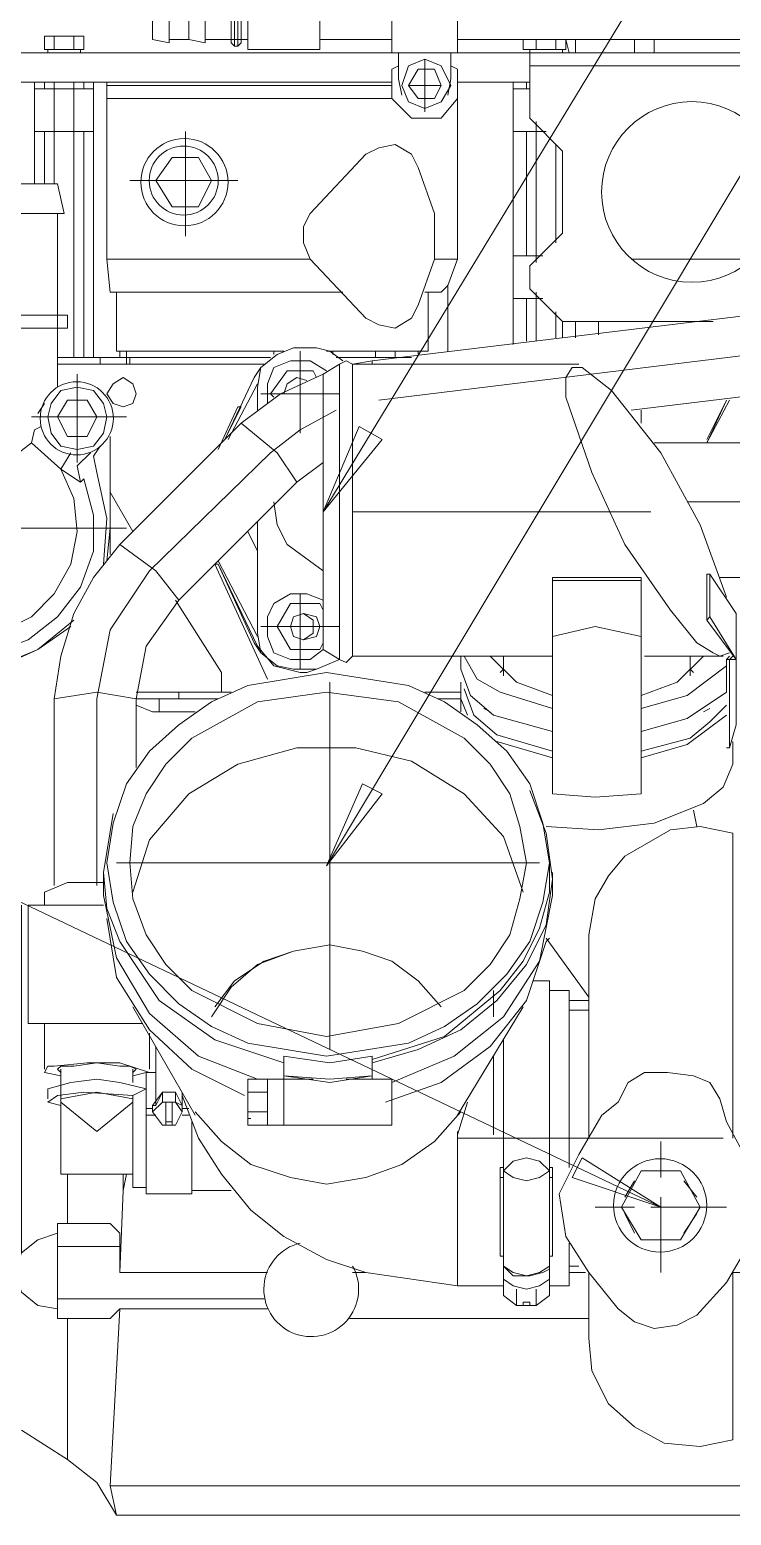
# Model space of a CAD drawing. Header units: millimetres. Extents: x 0.2 to 11.3, y 0.2 to 8.
# Drawn here: x 1.461 to 1.818, y 5.294 to 6.049 of the extents above; entities that cross this region are included whole.
import ezdxf

# ---------------------------------------------------------------- set-up
doc = ezdxf.new("R2010")
doc.units = ezdxf.units.MM
doc.layers.add('PDF_几何图形', color=7, linetype='Continuous')

msp = doc.modelspace()

# ---------------------------------------------------------------- linework, layer by layer
at = {"layer": 'PDF_几何图形', "lineweight": 13}
for points in [[(1.61, 5.80389), (2.25, 6.85722), (2.29667, 6.85722), (2.33833, 6.85722)], [(1.61167, 5.62389), (2.07833, 6.40222), (2.125, 6.40222)], [(1.52333, 6.05389), (1.53167, 6.05556), (1.53167, 6.04222), (1.52333, 6.04389), (1.52333, 6.05389), (1.43333, 6.05389)], [(1.56333, 6.04389), (1.56333, 6.05389), (1.565, 6.05722), (1.565, 6.04056), (1.56667, 6.04056), (1.56667, 6.05722), (1.56833, 6.05556), (1.56833, 6.04222), (1.56667, 6.04056)], [(1.635, 5.87889), (1.635, 5.88056), (2.985, 6.04389), (2.98667, 6.02389), (3.03667, 6.03389), (3.06167, 6.04056), (3.08, 6.05722)], [(1.47333, 6.03889), (1.47333, 6.04556)], [(1.48333, 6.03889), (1.48333, 6.04556)], [(1.54167, 6.04389), (1.53167, 6.04389)], [(1.55, 6.04389), (1.57167, 6.04389)], [(1.56333, 6.04222), (1.56333, 6.04389), (1.56333, 6.04222), (1.565, 6.04056)], [(1.60833, 6.04389), (1.645, 6.04389)], [(1.67833, 6.04389), (2.17667, 6.04389)], [(1.735, 6.03722), (1.73333, 6.04389), (1.73333, 6.03889), (1.71167, 6.03889), (1.71167, 6.04389)], [(1.71833, 6.03889), (1.71833, 6.04389)], [(1.72833, 6.04389), (1.72833, 6.03889)], [(1.73833, 6.04389), (1.73833, 6.03722)], [(1.76833, 6.03722), (1.76833, 6.04389)], [(1.77833, 6.04389), (1.77833, 6.03722)], [(1.645, 6.03722), (1.415, 6.03722)], [(1.47, 6.03722), (1.47, 6.03889)], [(1.48667, 6.03722), (1.48667, 6.03889)], [(1.64833, 6.03722), (1.64833, 6.02389), (1.65, 6.01556)], [(1.66167, 6.00722), (1.66167, 6.02056), (1.66167, 6.03389)], [(1.67333, 6.01556), (1.675, 6.02389), (1.675, 6.03722)], [(2.17667, 6.03722), (1.67833, 6.03722)], [(1.715, 6.03722), (1.715, 6.03889), (1.715, 6.00389), (1.73167, 5.98722), (1.73167, 5.94556), (1.715, 5.92889), (1.715, 5.91722), (1.73167, 5.90056), (1.73167, 5.89222)], [(1.73167, 6.03722), (1.73167, 6.03889)], [(1.67833, 6.01389), (1.67, 6.00389), (1.655, 6.00389), (1.645, 6.01389), (1.645, 6.02889), (1.64833, 6.03056)], [(1.675, 6.03056), (1.67833, 6.02889), (1.67833, 5.93222), (1.67333, 5.91889), (1.67333, 5.88556)], [(1.715, 6.03056), (1.87833, 6.03056), (1.87833, 6.00389), (1.86167, 5.98722), (1.86167, 5.94556), (1.87833, 5.92889), (1.87833, 5.91722), (1.87, 5.90889)], [(1.645, 6.02222), (1.45167, 6.02222)], [(1.46333, 5.97056), (1.46333, 6.02222)], [(1.46333, 6.01889), (1.49333, 6.01889)], [(1.46833, 6.01889), (1.46833, 6.02222)], [(1.47333, 5.97056), (1.47333, 6.02222), (1.47167, 6.02222)], [(1.485, 6.02222), (1.48333, 6.02222), (1.48333, 5.99722), (1.48333, 5.88222)], [(1.48833, 6.01889), (1.48833, 6.02222)], [(1.49333, 6.02222), (1.49333, 5.99722), (1.49333, 5.88222)], [(1.645, 6.02056), (1.5, 6.02056), (1.5, 6.02222)], [(1.5, 6.01389), (1.5, 6.02056)], [(1.67, 6.02056), (1.65333, 6.02056)], [(1.715, 6.02222), (1.67833, 6.02222), (1.68167, 6.02222)], [(1.70667, 5.88889), (1.70667, 6.02222)], [(1.70667, 6.01889), (1.715, 6.01889)], [(1.71333, 6.01889), (1.71333, 6.02222)], [(2.74167, 5.99389), (2.98667, 6.02389), (2.99, 6.00389), (1.76667, 5.85556)], [(1.645, 6.01389), (1.5, 6.01389), (1.5, 5.93222), (1.60333, 5.93222), (1.6, 5.94056), (1.6, 5.94889), (1.60333, 5.95556), (1.63167, 5.98556), (1.63833, 5.98889), (1.64667, 5.99056), (1.655, 5.98556), (1.65833, 5.97889), (1.66667, 5.95556), (1.66667, 5.93222), (1.65833, 5.90889), (1.655, 5.90222), (1.64667, 5.89722), (1.63833, 5.89889), (1.63167, 5.90222), (1.60333, 5.93222)], [(1.49333, 5.99722), (1.46333, 5.99722)], [(1.46833, 5.97056), (1.46833, 5.99722)], [(1.48833, 5.88222), (1.48833, 5.99722)], [(1.54, 5.94389), (1.54, 5.99722)], [(1.70667, 5.99722), (1.72333, 5.99722)], [(1.71333, 5.93389), (1.71333, 5.99722)], [(1.71833, 5.93056), (1.71833, 6.00222)], [(1.72833, 5.94056), (1.72833, 5.99056)], [(1.56667, 5.97222), (1.51167, 5.97222)], [(1.78167, 5.45056), (0.69333, 5.96889), (0.59833, 5.96889)], [(1.475, 5.86722), (1.475, 5.95556)], [(1.62, 5.91556), (1.50167, 5.91556), (1.5, 5.93222)], [(1.67833, 5.93222), (1.66667, 5.93222)], [(1.72167, 5.93389), (1.70667, 5.93389)], [(1.82833, 5.93222), (1.76667, 5.93222)], [(1.59, 5.88556), (1.505, 5.88556), (1.505, 5.91556)], [(1.61167, 5.88556), (1.66333, 5.88556), (1.66333, 5.91556)], [(1.67333, 5.91889), (1.67, 5.91556), (1.66167, 5.91556)], [(1.72167, 5.91222), (1.70667, 5.91222)], [(1.71333, 5.89056), (1.71333, 5.91222)], [(1.71833, 5.89056), (1.71833, 5.91556)], [(1.72833, 5.90556), (1.72833, 5.89222)], [(1.80833, 5.90056), (1.73167, 5.90056)], [(1.73833, 5.90056), (1.73833, 5.89222)], [(1.75, 5.89389), (1.75, 5.90056)], [(1.88333, 5.89056), (1.63833, 5.86056)], [(1.475, 5.88222), (1.51167, 5.88222)], [(1.49667, 5.87889), (1.49667, 5.88222)], [(1.50667, 5.88222), (1.50667, 5.88556)], [(1.51, 5.88222), (1.51, 5.88556), (1.51, 5.87889), (1.51167, 5.87889), (1.51167, 5.88222), (1.58333, 5.88222)], [(1.57667, 5.85556), (1.57667, 5.86722), (1.57833, 5.87722), (1.58667, 5.88389), (1.595, 5.88722), (1.60667, 5.88722), (1.61333, 5.88556), (1.62, 5.88056)], [(1.585, 5.88389), (1.585, 5.88556)], [(1.59833, 5.84389), (1.59833, 5.88556)], [(1.615, 5.88389), (1.615, 5.88556)], [(1.61667, 5.88222), (1.655, 5.88222)], [(1.63667, 5.88222), (1.63667, 5.88556)], [(1.64667, 5.88556), (1.64667, 5.88222)], [(1.65833, 5.88556), (1.65833, 5.88389)], [(1.475, 5.87889), (1.58, 5.87889)], [(1.55667, 5.83556), (1.56667, 5.85722), (1.56833, 5.85722), (1.56, 5.84056), (1.575, 5.87222), (1.57833, 5.87722)], [(1.58167, 5.85889), (1.58167, 5.86889), (1.585, 5.87722), (1.59333, 5.88056), (1.60333, 5.88056), (1.61167, 5.87556)], [(1.60667, 5.87222), (1.605, 5.87556), (1.59167, 5.87556), (1.58333, 5.86389), (1.585, 5.86222)], [(1.62667, 5.87889), (1.625, 5.87889), (1.62167, 5.88056), (1.61833, 5.87889)], [(1.625, 5.87889), (1.635, 5.88056)], [(1.72667, 5.73056), (1.72, 5.73056), (1.625, 5.73056), (1.625, 5.87889), (1.74, 5.87889)], [(1.815, 5.76056), (1.80167, 5.79722), (1.78167, 5.83389), (1.75667, 5.86556), (1.74167, 5.87722), (1.73667, 5.87722), (1.73333, 5.87222), (1.73333, 5.86222), (1.74667, 5.82389), (1.76333, 5.78722), (1.78667, 5.75389), (1.8, 5.73722), (1.80833, 5.73222), (1.81167, 5.73056), (1.81667, 5.73222)], [(1.485, 5.87389), (1.485, 5.82889)], [(1.56167, 5.84056), (1.57667, 5.86889)], [(1.61, 5.87389), (1.58833, 5.86389), (1.56833, 5.84889)], [(1.60167, 5.87056), (1.59667, 5.87222), (1.59167, 5.86889), (1.59, 5.86389)], [(1.465, 5.85389), (1.46833, 5.85889)], [(1.61833, 5.86389), (1.57833, 5.86389)], [(1.81667, 5.86056), (1.805, 5.83889), (1.815, 5.86056), (1.805, 5.84056)], [(1.51, 5.85222), (1.46167, 5.85222)], [(1.61667, 5.85556), (1.59833, 5.84556), (1.58333, 5.83389), (1.52167, 5.77389), (1.50167, 5.74389), (1.495, 5.70889), (1.495, 5.61389)], [(1.56833, 5.85722), (1.56667, 5.85722)], [(1.77167, 5.85556), (1.77167, 5.84889)], [(1.46667, 5.84722), (1.46333, 5.84556), (1.46167, 5.83889)], [(1.61, 5.82889), (1.59667, 5.81889), (1.58667, 5.83389), (1.56833, 5.84889), (1.50667, 5.78722), (1.525, 5.77389), (1.53667, 5.75889), (1.59667, 5.81889)], [(1.48667, 5.81889), (1.47667, 5.82556), (1.46167, 5.83889), (1.44667, 5.82722), (1.42833, 5.82556), (1.41, 5.82889), (1.39667, 5.84056), (1.385, 5.82889), (1.37667, 5.81389), (1.375, 5.79722), (1.37667, 5.78222), (1.38333, 5.76722), (1.37667, 5.75722)], [(1.49833, 5.77722), (1.5, 5.80056), (1.495, 5.82389), (1.49333, 5.83222), (1.49667, 5.83722), (1.49333, 5.83222)], [(1.50167, 5.78222), (1.50167, 5.84222)], [(1.81167, 5.77056), (1.84667, 5.77056), (1.84667, 5.83889), (1.77833, 5.83889)], [(1.48167, 5.83389), (1.47667, 5.82556), (1.48333, 5.81056), (1.485, 5.79389), (1.48167, 5.77722), (1.47333, 5.76222), (1.46167, 5.75056), (1.44833, 5.74389), (1.43167, 5.74056), (1.415, 5.74222), (1.4, 5.74889), (1.39167, 5.74389)], [(1.49167, 5.83389), (1.485, 5.82722), (1.48667, 5.81889), (1.48833, 5.82056), (1.49333, 5.80222), (1.49333, 5.78389), (1.48667, 5.76556), (1.475, 5.75056), (1.46, 5.73889), (1.44167, 5.73222), (1.42167, 5.73056), (1.40333, 5.73556), (1.405, 5.73889), (1.39667, 5.73889), (1.39167, 5.73389)], [(1.51333, 5.79389), (1.50167, 5.81389)], [(1.61, 5.77389), (1.59167, 5.78722), (1.58667, 5.79722), (1.585, 5.80889)], [(2.015, 5.80889), (1.795, 5.80889)], [(1.57667, 5.79889), (1.57667, 5.74222), (1.57833, 5.73222), (1.58667, 5.72556), (1.595, 5.72389), (1.60667, 5.72389), (1.60167, 5.72222), (1.59833, 5.72222), (1.585, 5.72556), (1.57667, 5.73556), (1.55667, 5.77722), (1.555, 5.77722), (1.58167, 5.71889)], [(1.77667, 5.80389), (1.625, 5.80389)], [(1.51, 5.79556), (1.22333, 5.79556)], [(1.5, 5.77889), (1.50167, 5.79556)], [(1.57667, 5.78389), (1.57167, 5.79389)], [(1.50667, 5.78722), (1.49333, 5.77056), (1.48333, 5.75222), (1.47667, 5.73056), (1.47333, 5.70889)], [(1.57667, 5.74056), (1.55667, 5.77889)], [(1.57833, 5.73222), (1.575, 5.73722), (1.55667, 5.77722)], [(1.77167, 5.76889), (1.72667, 5.76889)], [(1.81667, 5.68389), (1.82, 5.69556), (1.82, 5.75222), (1.80667, 5.77222)], [(1.61, 5.75889), (1.60167, 5.76222), (1.59333, 5.76222), (1.585, 5.75722), (1.58167, 5.75056), (1.58167, 5.74056), (1.585, 5.73222), (1.59333, 5.72889), (1.60333, 5.72889), (1.61, 5.73389)], [(1.59833, 5.72389), (1.59833, 5.76222)], [(1.53667, 5.75889), (1.52, 5.73556), (1.515, 5.70889), (1.495, 5.71222), (1.47333, 5.70889), (1.47333, 5.61389)], [(1.55833, 5.71222), (1.55833, 5.72222), (1.535, 5.75889)], [(1.61, 5.75389), (1.60833, 5.75722), (1.59333, 5.75722), (1.58667, 5.74556), (1.59333, 5.73389), (1.60833, 5.73389), (1.61, 5.73722)], [(1.48167, 5.74556), (1.465, 5.73389), (1.44667, 5.72556), (1.42667, 5.72389), (1.40667, 5.72722), (1.395, 5.72722), (1.38333, 5.72389)], [(1.48333, 5.74889), (1.465, 5.73389), (1.445, 5.72556), (1.42167, 5.72389), (1.4, 5.73056), (1.39333, 5.73056), (1.38667, 5.72722)], [(1.61833, 5.74556), (1.57833, 5.74556)], [(1.605, 5.74222), (1.6, 5.73889), (1.605, 5.74222), (1.605, 5.74889), (1.6, 5.75222)], [(1.72667, 5.74056), (1.74833, 5.74556), (1.77167, 5.74056)], [(1.62167, 5.72722), (1.61833, 5.72889), (1.62167, 5.72722), (1.625, 5.73056)], [(1.68, 5.73056), (1.68, 5.72389), (1.685, 5.71056), (1.69667, 5.70056), (1.72667, 5.69222)], [(1.72667, 5.70389), (1.7, 5.71222), (1.68833, 5.71889), (1.68167, 5.73056)], [(1.695, 5.73056), (1.70833, 5.71722), (1.72667, 5.71056)], [(1.70167, 5.72056), (1.70167, 5.73056)], [(1.77167, 5.69222), (1.795, 5.69889), (1.815, 5.71222), (1.815, 5.72889), (1.81667, 5.73056)], [(1.80333, 5.73056), (1.79, 5.71722), (1.77167, 5.71056)], [(1.77333, 5.73056), (1.77833, 5.73056), (1.81333, 5.73056)], [(1.79667, 5.72056), (1.79667, 5.73056)], [(1.81667, 5.72889), (1.81833, 5.73056)], [(1.61833, 5.72889), (1.60667, 5.72389)], [(1.70167, 5.72389), (1.7, 5.72222)], [(1.815, 5.72556), (1.795, 5.71056), (1.77167, 5.70389)], [(1.79833, 5.72222), (1.79667, 5.72389)], [(1.815, 5.68389), (1.81667, 5.68389), (1.81667, 5.72889), (1.815, 5.72889), (1.82, 5.72889)], [(1.61333, 5.53056), (1.61333, 5.71722)], [(1.68333, 5.70056), (1.68, 5.70889), (1.68, 5.71722), (1.68, 5.70889), (1.66833, 5.70889)], [(1.515, 5.71222), (1.56333, 5.71222)], [(1.515, 5.67389), (1.515, 5.70889), (1.55667, 5.70889)], [(1.52667, 5.70222), (1.52667, 5.70889)], [(1.53667, 5.70889), (1.53667, 5.71222)], [(1.68, 5.71222), (1.66167, 5.71222)], [(1.68, 5.71056), (1.68, 5.70222)], [(1.72667, 5.68222), (1.69833, 5.69056), (1.68667, 5.70056), (1.68167, 5.71389)], [(1.515, 5.70556), (1.52333, 5.70222), (1.545, 5.70222)], [(1.695, 5.70222), (1.69167, 5.70389)], [(1.815, 5.70556), (1.80667, 5.69722), (1.79667, 5.68889), (1.77167, 5.68222)], [(1.77167, 5.67889), (1.795, 5.68556), (1.815, 5.70056)], [(1.80333, 5.70222), (1.80667, 5.70389)], [(1.69833, 5.68722), (1.72667, 5.67889)], [(1.72333, 5.64389), (1.75, 5.64222), (1.77833, 5.64556), (1.80333, 5.65556), (1.81333, 5.66389), (1.81833, 5.67556), (1.81833, 5.68722)], [(1.51333, 5.61056), (1.52167, 5.63722), (1.54167, 5.66056), (1.56667, 5.67556), (1.59667, 5.68389), (1.62667, 5.68389), (1.655, 5.67722), (1.68167, 5.66056), (1.70167, 5.63889), (1.71167, 5.61056)], [(1.635, 5.52389), (1.65833, 5.53056), (1.68, 5.54056), (1.69833, 5.55556), (1.71333, 5.57389), (1.72333, 5.59389), (1.72667, 5.61722), (1.72333, 5.64056), (1.715, 5.66222)], [(1.57667, 5.51556), (1.54667, 5.52722), (1.52167, 5.54889), (1.505, 5.57722), (1.49833, 5.60889), (1.49833, 5.62056), (1.50333, 5.65056)], [(1.79833, 5.65222), (1.8, 5.64389)], [(1.745, 5.48556), (1.745, 5.58889), (1.74833, 5.60722), (1.755, 5.61889), (1.76333, 5.62889), (1.78667, 5.64222), (1.80167, 5.64389), (1.81833, 5.64056), (1.81833, 5.48556)], [(1.72, 5.62556), (1.505, 5.62556)], [(1.725, 5.62889), (1.725, 5.61056), (1.72, 5.59222), (1.71167, 5.57556), (1.7, 5.56056), (1.67167, 5.53722), (1.635, 5.52556), (1.635, 5.51722), (1.61333, 5.51556), (1.59, 5.51722), (1.61333, 5.51389), (1.635, 5.51722)], [(1.725, 5.61222), (1.725, 5.62556)], [(1.49833, 5.62056), (1.5, 5.60222), (1.50667, 5.58556), (1.52667, 5.55556), (1.555, 5.53556), (1.59, 5.52389)], [(1.645, 5.51389), (1.67667, 5.52722), (1.70167, 5.54722), (1.72, 5.57556), (1.72667, 5.60889), (1.72667, 5.62056)], [(1.46833, 5.60389), (1.46833, 5.61056), (1.48, 5.61556), (1.495, 5.61556), (1.49833, 5.61556)], [(1.725, 5.61389), (1.725, 5.61556)], [(1.45667, 5.60389), (1.45667, 5.42722), (1.45333, 5.41722), (1.45667, 5.40722), (1.465, 5.40056), (1.475, 5.39889)], [(1.51833, 5.54389), (1.46, 5.54389), (1.46, 5.60389), (1.49833, 5.60389)], [(1.57, 5.50722), (1.54333, 5.52056), (1.52167, 5.54056), (1.505, 5.56722), (1.5, 5.59722)], [(1.725, 5.58722), (1.72333, 5.58556), (1.71333, 5.55556), (1.695, 5.53222), (1.67, 5.51389), (1.64167, 5.50389)], [(1.72333, 5.58722), (1.745, 5.55722)], [(1.555, 5.55222), (1.565, 5.56556), (1.58, 5.57556), (1.595, 5.58056), (1.61333, 5.58389), (1.595, 5.58056), (1.57667, 5.57389), (1.56333, 5.56222), (1.55333, 5.54722)], [(1.67, 5.55222), (1.65833, 5.56556), (1.645, 5.57556), (1.63, 5.58056), (1.61333, 5.58389)], [(1.71667, 5.56556), (1.725, 5.56556), (1.725, 5.42556), (1.725, 5.40722)], [(1.69667, 5.54722), (1.69667, 5.56056)], [(1.735, 5.47056), (1.735, 5.56056), (1.725, 5.56056)], [(1.51333, 5.55222), (1.545, 5.49722)], [(1.71167, 5.55222), (1.67833, 5.49722)], [(1.745, 5.55556), (1.735, 5.55556)], [(1.745, 5.55056), (1.735, 5.55056)], [(1.46833, 5.54389), (1.46833, 5.52056)], [(1.52167, 5.52056), (1.52167, 5.53889)], [(1.70167, 5.40722), (1.70167, 5.46722), (1.70167, 5.53556)], [(1.53833, 5.50889), (1.53833, 5.50222), (1.53833, 5.49889), (1.535, 5.49222), (1.52833, 5.49222), (1.52333, 5.49889), (1.52333, 5.50222), (1.525, 5.50222), (1.525, 5.53056), (1.525, 5.53222)], [(1.635, 5.51556), (1.635, 5.52722), (1.61333, 5.52389), (1.59, 5.52722), (1.59, 5.49222), (1.58167, 5.49222), (1.58167, 5.51556), (1.59, 5.51556)], [(1.69667, 5.52722), (1.69667, 5.48722)], [(1.47667, 5.51722), (1.46833, 5.51889), (1.47, 5.52222), (1.47333, 5.52222), (1.49, 5.52389), (1.50667, 5.52389), (1.52167, 5.51889)], [(1.47667, 5.51889), (1.475, 5.52056), (1.47667, 5.52222), (1.48333, 5.52222), (1.495, 5.52389), (1.50667, 5.52222), (1.51167, 5.52222), (1.515, 5.52056), (1.51333, 5.51889)], [(1.47667, 5.52056), (1.47667, 5.46722), (1.51333, 5.46722)], [(1.51333, 5.51389), (1.51333, 5.52056)], [(1.47, 5.50556), (1.47, 5.51056), (1.48167, 5.51389), (1.495, 5.51556), (1.50667, 5.51389), (1.52, 5.51056), (1.51333, 5.50722), (1.51333, 5.46056), (1.52, 5.46056)], [(1.51333, 5.51722), (1.52, 5.51889)], [(1.54333, 5.49389), (1.54333, 5.45722), (1.52, 5.45722), (1.52, 5.51889), (1.525, 5.51889)], [(1.62167, 5.51556), (1.645, 5.51556), (1.645, 5.49222), (1.57167, 5.49222), (1.57167, 5.51556), (1.605, 5.51556)], [(1.47667, 5.50222), (1.47, 5.50389), (1.475, 5.50722), (1.48833, 5.50889), (1.51333, 5.50722)], [(1.47667, 5.50556), (1.495, 5.50889), (1.51333, 5.50556), (1.51333, 5.50389), (1.495, 5.48889), (1.47667, 5.50389)], [(1.525, 5.50222), (1.52833, 5.50889)], [(1.53, 5.49222), (1.53, 5.50389), (1.52833, 5.50389), (1.535, 5.50389), (1.535, 5.50889), (1.53833, 5.50222), (1.535, 5.50389), (1.53833, 5.49889)], [(1.53833, 5.50222), (1.535, 5.50889)], [(1.67833, 5.41056), (1.63167, 5.41722), (1.61167, 5.42389), (1.59, 5.43556), (1.57333, 5.44889), (1.55833, 5.46722), (1.54667, 5.48556), (1.53833, 5.50722)], [(1.57167, 5.50889), (1.58167, 5.50889)], [(1.51333, 5.50389), (1.51333, 5.50389)], [(1.52333, 5.50056), (1.52, 5.50056)], [(1.525, 5.49722), (1.52, 5.49722)], [(1.53, 5.50389), (1.53333, 5.50389), (1.53333, 5.49222)], [(1.54167, 5.50056), (1.53833, 5.50056)], [(1.54167, 5.49722), (1.53833, 5.49722)], [(1.68, 5.49889), (1.66667, 5.48389), (1.65, 5.47222), (1.63167, 5.46556), (1.61167, 5.46222), (1.59333, 5.46556), (1.57333, 5.47222), (1.55833, 5.48389), (1.545, 5.49889)], [(1.58167, 5.49889), (1.57167, 5.49889)], [(1.68333, 5.50389), (1.67833, 5.48722)], [(1.53333, 5.49389), (1.53, 5.49389)], [(1.57333, 5.49556), (1.57333, 5.49556)], [(1.70167, 5.41056), (1.69667, 5.41056), (1.67833, 5.41056), (1.67833, 5.48889)], [(1.81333, 5.48556), (1.67833, 5.48556)], [(1.78167, 5.46556), (1.78167, 5.48389)], [(1.48, 5.46722), (1.48, 5.44222)], [(1.51, 5.46722), (1.50833, 5.45889), (1.50833, 5.46722)], [(1.70167, 5.47056), (1.7, 5.47056), (1.7, 5.42556), (1.70167, 5.42556)], [(1.70167, 5.46889), (1.70167, 5.40556), (1.70833, 5.40056), (1.71833, 5.40056)], [(1.70167, 5.46722), (1.70167, 5.46722)], [(1.71833, 5.40889), (1.71833, 5.40056), (1.725, 5.40556), (1.725, 5.46889)], [(1.725, 5.47056), (1.72667, 5.47056), (1.72667, 5.42556), (1.725, 5.42556)], [(1.725, 5.46722), (1.725, 5.46722)], [(1.77667, 5.46889), (1.78667, 5.46889)], [(1.50667, 5.41722), (1.50833, 5.45889)], [(1.54333, 5.45889), (1.56333, 5.45889)], [(1.70167, 5.46556), (1.7, 5.46556)], [(1.725, 5.46556), (1.72667, 5.46556)], [(1.76333, 5.45556), (1.76833, 5.46389)], [(1.8, 5.45556), (1.79333, 5.46389)], [(1.78167, 5.41722), (1.78167, 5.45556)], [(1.76833, 5.45056), (1.74833, 5.45056)], [(1.76833, 5.43722), (1.76333, 5.44722)], [(1.77667, 5.45056), (1.815, 5.45056)], [(1.8, 5.44722), (1.79333, 5.43722)], [(1.475, 5.43722), (1.465, 5.43389), (1.45667, 5.42722)], [(1.50667, 5.39889), (1.50167, 5.39389), (1.475, 5.39389), (1.475, 5.44222), (1.50167, 5.44222), (1.50667, 5.43722), (1.50667, 5.43056)], [(1.475, 5.43056), (1.50667, 5.43056), (1.50667, 5.41722), (1.58167, 5.41722)], [(1.735, 5.43222), (1.735, 5.41056), (1.725, 5.41056)], [(1.77667, 5.43389), (1.78667, 5.43389)], [(1.70167, 5.42722), (1.70167, 5.42722)], [(1.70167, 5.42056), (1.70167, 5.42389), (1.70167, 5.42056), (1.70667, 5.41556), (1.715, 5.41556), (1.72167, 5.41722), (1.725, 5.41889), (1.725, 5.42389)], [(1.725, 5.42722), (1.725, 5.42722)], [(1.625, 5.41722), (1.63167, 5.41722)], [(1.70667, 5.41722), (1.70167, 5.42056), (1.70667, 5.41722), (1.71333, 5.41556), (1.72, 5.41722), (1.725, 5.42056)], [(1.70167, 5.41389), (1.70667, 5.41056), (1.71333, 5.40889), (1.72, 5.41056), (1.725, 5.41389)], [(1.74, 5.42056), (1.735, 5.42056)], [(1.735, 5.41722), (1.74333, 5.41722)], [(1.745, 5.41722), (1.745, 5.38389), (1.74667, 5.36722), (1.755, 5.35056), (1.76833, 5.33889), (1.78333, 5.33056), (1.80167, 5.32889), (1.81833, 5.33222), (1.81833, 5.41722), (1.825, 5.41722), (1.865, 5.41722), (1.89333, 5.41722), (1.89, 5.41722), (1.89167, 5.36556)], [(1.70167, 5.40722), (1.70167, 5.40722)], [(1.70833, 5.40889), (1.70833, 5.40056), (1.71167, 5.40056), (1.71167, 5.40222), (1.715, 5.40222), (1.715, 5.40056)], [(1.725, 5.40722), (1.725, 5.40722)], [(1.58, 5.40389), (1.475, 5.40389)], [(1.825, 5.30889), (1.50167, 5.30889), (1.50667, 5.39889), (1.58167, 5.39889)], [(1.48, 5.39389), (1.48, 5.32222), (1.45667, 5.33722)], [(1.745, 5.39389), (1.62333, 5.39389)], [(1.82833, 5.29389), (1.505, 5.29389), (1.495, 5.31056), (1.48, 5.32222)], [(1.505, 5.29389), (1.50167, 5.30889)]]:
    msp.add_lwpolyline(points, dxfattribs=at)
for points in [[(1.54167, 6.05389), (1.55, 6.05556), (1.55, 6.04222), (1.54167, 6.04389)], [(1.57167, 6.05889), (1.60833, 6.05889), (1.60833, 6.03889), (1.57167, 6.03889)], [(1.645, 6.06222), (1.67833, 6.06222), (1.67833, 6.03722), (1.645, 6.03722)], [(1.46833, 6.04556), (1.48833, 6.04556), (1.48833, 6.03889), (1.46833, 6.03889)], [(1.675, 6.02056), (1.67, 6.03056), (1.66167, 6.03389), (1.65333, 6.03056), (1.65, 6.02056), (1.65333, 6.01222), (1.66167, 6.00889), (1.67, 6.01222)], [(1.67, 6.02056), (1.66667, 6.01389), (1.65833, 6.01389), (1.65333, 6.02056), (1.65833, 6.02889), (1.66667, 6.02889)], [(1.54667, 5.98389), (1.55333, 5.97222), (1.54667, 5.95889), (1.53333, 5.95889), (1.525, 5.97222), (1.53333, 5.98389)], [(1.38333, 5.97056), (1.475, 5.97056), (1.47833, 5.95556), (1.38, 5.95556)], [(1.38, 5.90389), (1.48, 5.90389), (1.48, 5.89722), (1.38, 5.89722)], [(1.61, 5.73389), (1.61, 5.87389), (1.61833, 5.87889), (1.61833, 5.72889)], [(1.5, 5.85222), (1.49833, 5.85889), (1.49333, 5.86556), (1.485, 5.86722), (1.47667, 5.86556), (1.47167, 5.85889), (1.47, 5.85222), (1.47167, 5.84389), (1.47667, 5.83722), (1.485, 5.83556), (1.49333, 5.83722), (1.49833, 5.84389)], [(1.515, 5.86389), (1.51333, 5.86889), (1.50833, 5.87222), (1.50333, 5.86889), (1.5, 5.86389), (1.50333, 5.85889), (1.50833, 5.85722), (1.51333, 5.85889)], [(1.49, 5.86056), (1.48, 5.86056), (1.475, 5.85222), (1.48, 5.84222), (1.49, 5.84222), (1.495, 5.85222)], [(1.62833, 5.84722), (1.61, 5.80389), (1.64, 5.84056)], [(1.77167, 5.66056), (1.74833, 5.65889), (1.72667, 5.66056), (1.72667, 5.77056), (1.77167, 5.77056)], [(1.805, 5.74889), (1.805, 5.77222), (1.80667, 5.77222), (1.80667, 5.75056)], [(1.60833, 5.74556), (1.60667, 5.75056), (1.6, 5.75222), (1.595, 5.75056), (1.59333, 5.74556), (1.595, 5.74056), (1.6, 5.73889), (1.60667, 5.74056)], [(1.82, 5.72889), (1.805, 5.74889), (1.80667, 5.75056)], [(1.725, 5.62556), (1.72167, 5.64556), (1.715, 5.66556), (1.70333, 5.68222), (1.68833, 5.69556), (1.67167, 5.70722), (1.65333, 5.71556), (1.61167, 5.72222), (1.57167, 5.71556), (1.55333, 5.70722), (1.53667, 5.69556), (1.52167, 5.68222), (1.51, 5.66556), (1.50333, 5.64556), (1.5, 5.62556), (1.50333, 5.60556), (1.51, 5.58556), (1.52167, 5.56889), (1.53667, 5.55389), (1.55333, 5.54222), (1.57167, 5.53389), (1.61167, 5.52722), (1.65333, 5.53389), (1.67167, 5.54222), (1.68833, 5.55389), (1.70333, 5.56889), (1.715, 5.58556), (1.72167, 5.60556)], [(1.71333, 5.62556), (1.71, 5.64389), (1.705, 5.66056), (1.695, 5.67556), (1.68167, 5.68889), (1.64833, 5.70722), (1.61167, 5.71222), (1.57667, 5.70722), (1.54333, 5.68889), (1.53, 5.67556), (1.52, 5.66056), (1.51333, 5.64389), (1.51167, 5.62556), (1.51333, 5.60722), (1.52, 5.58889), (1.53, 5.57389), (1.54333, 5.56056), (1.57667, 5.54389), (1.61167, 5.53722), (1.64833, 5.54389), (1.68167, 5.56056), (1.695, 5.57389), (1.705, 5.58889), (1.71, 5.60722)], [(1.63, 5.66556), (1.61167, 5.62389), (1.64, 5.66056)], [(1.745, 5.41722), (1.76, 5.39889), (1.76833, 5.39222), (1.77833, 5.38889), (1.79, 5.39056), (1.8, 5.39556), (1.815, 5.41222), (1.82667, 5.43222), (1.83333, 5.45389), (1.83167, 5.46389), (1.82667, 5.47222), (1.815, 5.49389), (1.81167, 5.50556), (1.80667, 5.51389), (1.79833, 5.51722), (1.785, 5.51889), (1.77333, 5.51889), (1.765, 5.51389), (1.76, 5.50389), (1.75167, 5.49722), (1.74, 5.47722), (1.73, 5.45722), (1.73333, 5.43556)], [(1.52833, 5.50389), (1.52833, 5.50889), (1.52333, 5.50222), (1.52333, 5.49889)], [(1.52833, 5.50889), (1.535, 5.50889)], [(1.57167, 5.49556), (1.57333, 5.49556)], [(1.725, 5.46889), (1.72, 5.47389), (1.71333, 5.47556), (1.70667, 5.47389), (1.70167, 5.46889), (1.70667, 5.46556), (1.71333, 5.46389), (1.72, 5.46556)], [(1.74167, 5.47556), (1.78167, 5.45056), (1.73667, 5.46556)], [(1.80167, 5.45056), (1.79167, 5.46889), (1.77167, 5.46889), (1.76167, 5.45056), (1.77167, 5.43389), (1.79167, 5.43389)]]:
    msp.add_lwpolyline(points, close=True, dxfattribs=at)
for centre, radius in [((1.79745, 5.96644), 0.04589), ((1.5395, 5.97139), 0.02218), ((1.53911, 5.97222), 0.01755), ((1.48475, 5.85139), 0.0186), ((1.78131, 5.45139), 0.02371)]:
    msp.add_circle(centre, radius, dxfattribs=at)
msp.add_arc((1.60396, 5.40878), 0.02411, 103.5016, 29.2398, dxfattribs=at)

doc.saveas('drawing.dxf')
